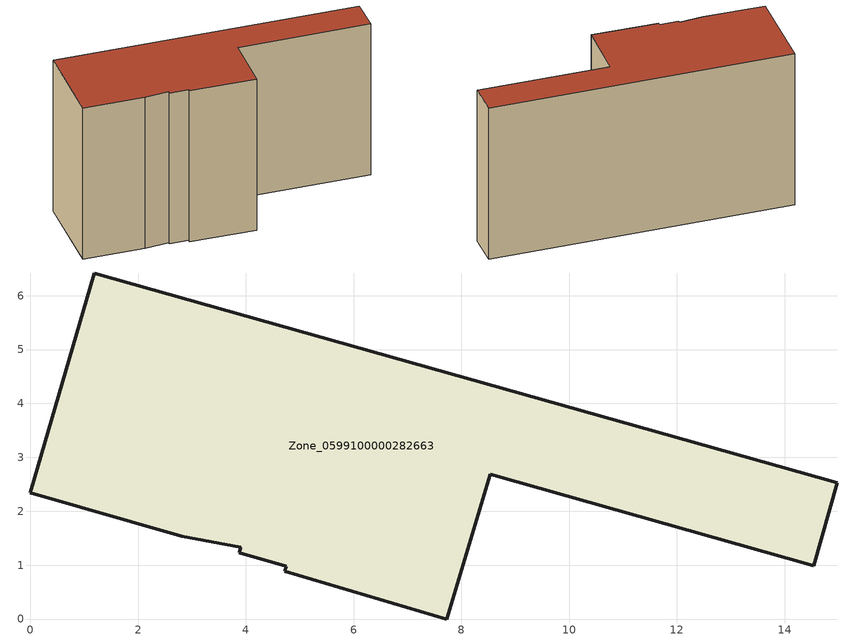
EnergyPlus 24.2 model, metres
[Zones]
Zone_0599100000282663
 floor ground (C_G): 14.97,2.53 14.54,0.99 8.54,2.69 7.73,0 4.72,0.89 4.75,0.98 3.88,1.23 3.91,1.33 2.81,1.54 0,2.34 1.19,6.42 z0
 wall outside (C_F): 7.73,0 8.54,2.69 14.54,0.99 14.97,2.53 1.19,6.42 0,2.34 2.81,1.54 3.91,1.33 3.88,1.23 4.75,0.98 4.72,0.89 7.73,0 z0:7.85
 roof outside (C_R): 2.81,1.54 3.91,1.33 3.88,1.23 4.75,0.98 4.72,0.89 7.73,0 8.54,2.69 14.54,0.99 14.97,2.53 1.19,6.42 0,2.34 z7.85
[BUILDING]
Pand.0599100000282663: North Axis=0; Terrain=City; Loads Convergence Tolerance Value=0.04; Temperature Convergence Tolerance Value=0.4; Solar Distribution=FullExterior; Maximum Number of Warmup Days=25; Minimum Number of Warmup Days=1
[Site:Location]
Rotterdam.The.Hague.AP_ZH_NLD Design_Conditions: Latitude=51.96; Longitude=4.45; Time Zone=1; Elevation=-4.5
[SITE:GROUNDTEMPERATURE:BUILDINGSURFACE]
18, 18, 18, 18, 18, 18, 18, 18, 18, 18, 18, 18
[MATERIAL] Thermal Absorptance=0.9; Solar Absorptance=0.7; Visible Absorptance=0.7
Name | Roughness | Thickness | Conductivity | Density | Specific Heat
G.TI.1946 | MediumSmooth | 0.15 | 1 | 540 | 1210
F.TI.1946 | Rough | 0.3 | 0.857143 | 1920 | 840
R.TI.1946 | MediumRough | 0.2 | 0.1 | 1500 | 1000
[CONSTRUCTION]
C_G: G.TI.1946
C_F: F.TI.1946
C_R: R.TI.1946
[ZONE]
Zone_0599100000282663: Type=1; Multiplier=1; Ceiling Height=Autocalculate; Volume=Autocalculate; Floor Area=autocalculate; Part of Total Floor Area=Yes
[ZONEINFILTRATION:DESIGNFLOWRATE]
Infil_Zone_0599100000282663: Zone or ZoneList or Space or SpaceList=Zone_0599100000282663; Schedule=AlwaysOn; Design Flow Rate Calculation Method=Flow/Area; Flow Rate per Floor Area=0.003; Constant Term Coefficient=1; Temperature Term Coefficient=0; Velocity Term Coefficient=0; Velocity Squared Term Coefficient=0
[HVACTEMPLATE:ZONE:IDEALLOADSAIRSYSTEM]
Zone_0599100000282663: Maximum Heating Supply Air Temperature=50; Minimum Cooling Supply Air Temperature=13; Maximum Heating Supply Air Humidity Ratio=0.0156; Minimum Cooling Supply Air Humidity Ratio=0.0077; Heating Limit=NoLimit; Cooling Limit=NoLimit; Dehumidification Control Type=ConstantSensibleHeatRatio; Cooling Sensible Heat Ratio=0.7; Dehumidification Setpoint=60; Humidification Control Type=None; Humidification Setpoint=30; Outdoor Air Method=None; Outdoor Air Flow Rate per Person=0.00944; Outdoor Air Flow Rate per Zone Floor Area=0; Outdoor Air Flow Rate per Zone=0; Demand Controlled Ventilation Type=None; Outdoor Air Economizer Type=NoEconomizer; Heat Recovery Type=None; Sensible Heat Recovery Effectiveness=0.7; Latent Heat Recovery Effectiveness=0.65
[ZONECONTROL:THERMOSTAT]
ThermostatControl_Zone_0599100000282663: Zone or ZoneList=Zone_0599100000282663; Control Type Schedule=DualSetpointControlType; Control 1=Thermostat_Zone_0599100000282663; Temperature Difference Between Cutout And Setpoint=0
[THERMOSTATSETPOINT:DUALSETPOINT]
Thermostat_Zone_0599100000282663: Heating Setpoint Temperature Schedule=HeatingSetpoint_Zone_0599100000282663; Cooling Setpoint Temperature Schedule=CoolingSetpoint_Zone_0599100000282663
[SCHEDULE:COMPACT]
HeatingSetpoint_Zone_0599100000282663: Through: 12/31, For: AllDays, Until: 24:00, 21
CoolingSetpoint_Zone_0599100000282663: Through: 12/31, For: AllDays, Until: 24:00, 24
DualSetpointControlType: Through: 12/31, For: AllDays, Until: 24:00, 4
AlwaysOn: Through: 12/31, For: AllDays, Until: 24:00, 1
